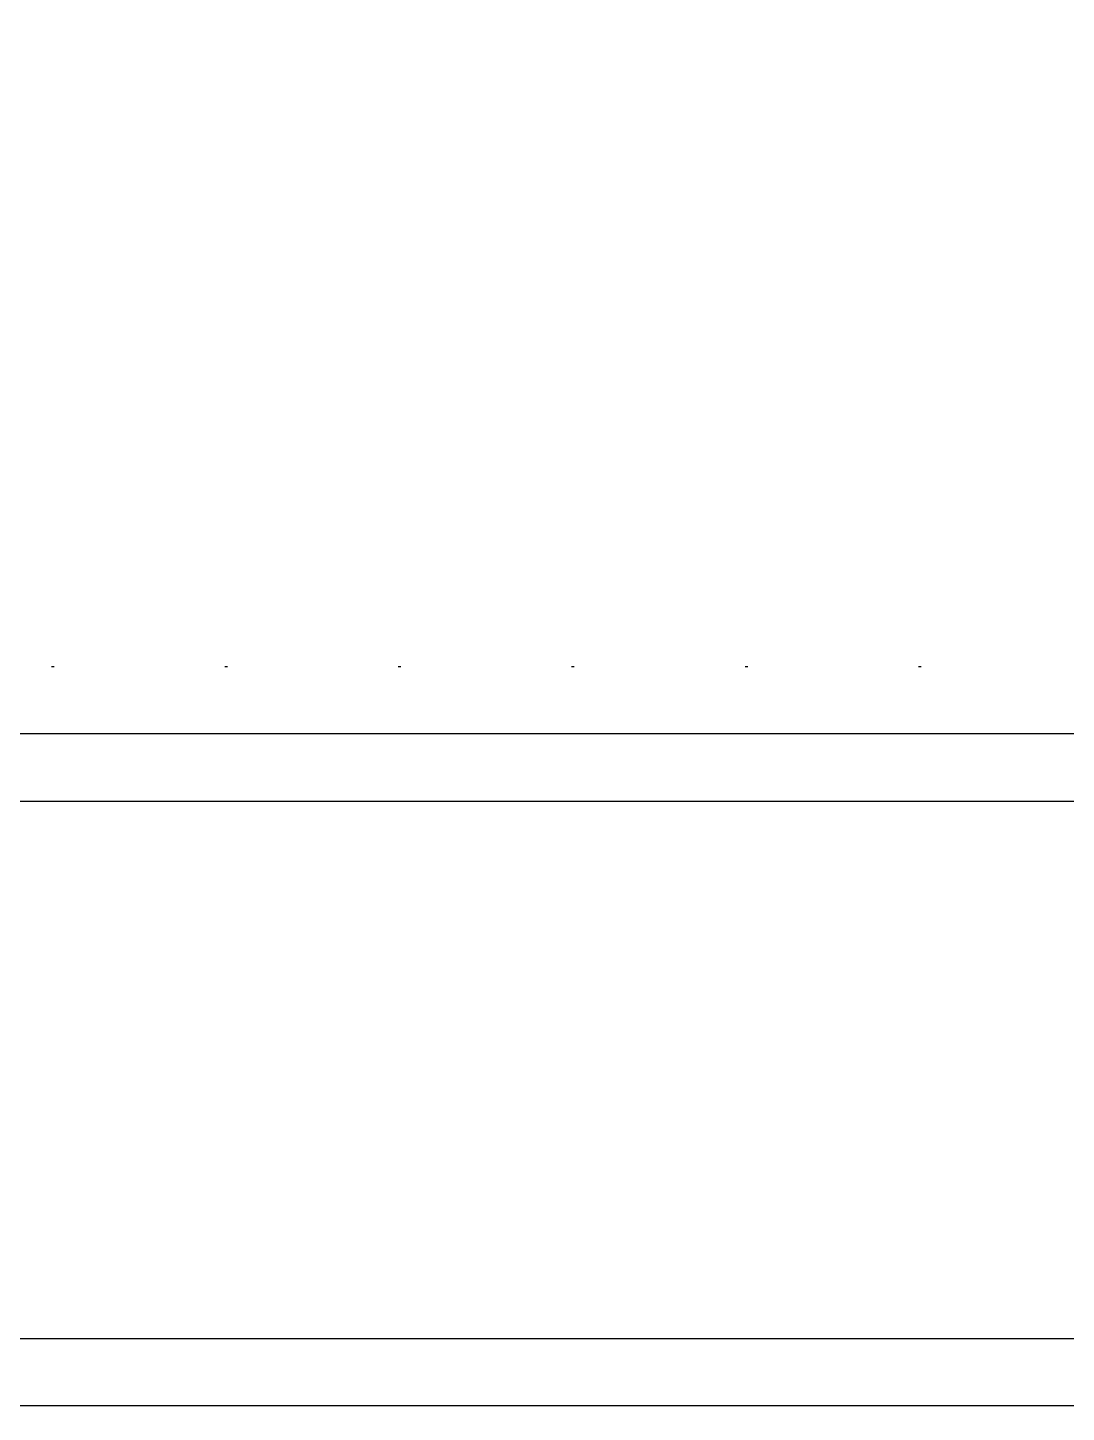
# Model space of a CAD drawing. Header units: inches. Extents: x 21 to 32698, y 13 to 3712.
# Drawn here: x 9826.7 to 9865.3, y 979.3 to 1030.9 of the extents above; entities that cross this region are included whole.
import ezdxf

# ---------------------------------------------------------------- set-up
doc = ezdxf.new("R2010")
doc.units = ezdxf.units.IN
doc.header["$MEASUREMENT"] = 0
doc.set_wipeout_variables(frame=1)
doc.linetypes.add('DOT', pattern=[6.35, 0, -6.35])
for name, color, linetype, lineweight in [('Z_MİM_-KM-BEAM-RAY', 8, 'DOT', 25), ('Z_MİM_-KM-GLAZ', 8, 'Continuous', 25), ('Z_MİM_-KM-WALL-PL', 8, 'Continuous', 25), ('Z_MİM_-KM-WALL-PLASTER', 8, 'Continuous', 25)]:
    doc.layers.add(name, color=color, linetype=linetype, lineweight=lineweight)

# ---------------------------------------------------------------- blocks, each defined once
blk = doc.blocks.new('-KM_Kiriş İzi-1K')
at = {"layer": 'Z_MİM_-KM-BEAM-RAY'}
for p, q in [((25.001, 25), (565.001, 25)), ((25.001, 0), (565.001, 0))]:
    blk.add_line(p, q, dxfattribs=at)
blk = doc.blocks.new('-KM-AL1 150_900')
blk.add_wipeout([(151.488, -34.02), (151.726, -15.48), (149.45, -15.45), (149.45, 7.15), (9.45, 7.15), (9.45, -15.45), (7.398, -15.45), (7.567, -34.061)])

msp = doc.modelspace()

# ---------------------------------------------------------------- block references
at = {"layer": 'Z_MİM_-KM-BEAM-RAY'}
msp.add_blockref('-KM_Kiriş İzi-1K', (9331.714, 982.083), dxfattribs=at)

# ---------------------------------------------------------------- next in the draw order: block references
at = {"layer": 'Z_MİM_-KM-GLAZ'}
msp.add_blockref('-KM-AL1 150_900', (9747.264, 997.533), dxfattribs=at)

# ---------------------------------------------------------------- next in the draw order: linework, layer by layer
at = {"layer": 'Z_MİM_-KM-WALL-PL'}
msp.add_line((9356.714, 1002.083), (9896.714, 1002.083), dxfattribs=at)
msp.add_lwpolyline([(11341.714, 1162.159), (11341.714, 982.083), (12831.715, 982.083), (12831.715, 2582.084), (9041.715, 2582.084), (9041.715, 1637.083), (9331.714, 1637.083), (9331.714, 982.083), (10641.714, 982.083), (10641.714, 1161.832)], dxfattribs=at)
at = {"layer": 'Z_MİM_-KM-WALL-PLASTER'}
msp.add_lwpolyline([(11339.214, 1162.159), (11339.214, 979.583), (12834.215, 979.583), (12834.215, 2584.584), (9039.215, 2584.584), (9039.215, 1634.583), (9329.214, 1634.583), (9329.214, 979.583), (10644.214, 979.583), (10644.214, 1161.832)], dxfattribs=at)
msp.add_lwpolyline([(9359.215, 1589.583), (9454.215, 1589.583), (9454.215, 1644.583), (9844.214, 1644.583), (9844.214, 1634.583), (9979.214, 1634.583), (9979.214, 1029.583), (9894.214, 1029.583), (9894.214, 1004.583), (9359.214, 1004.583), (9359.214, 1134.583), (9354.215, 1134.583), (9354.215, 1509.583), (9359.214, 1509.583)], close=True, dxfattribs=at)

doc.saveas('drawing.dxf')
